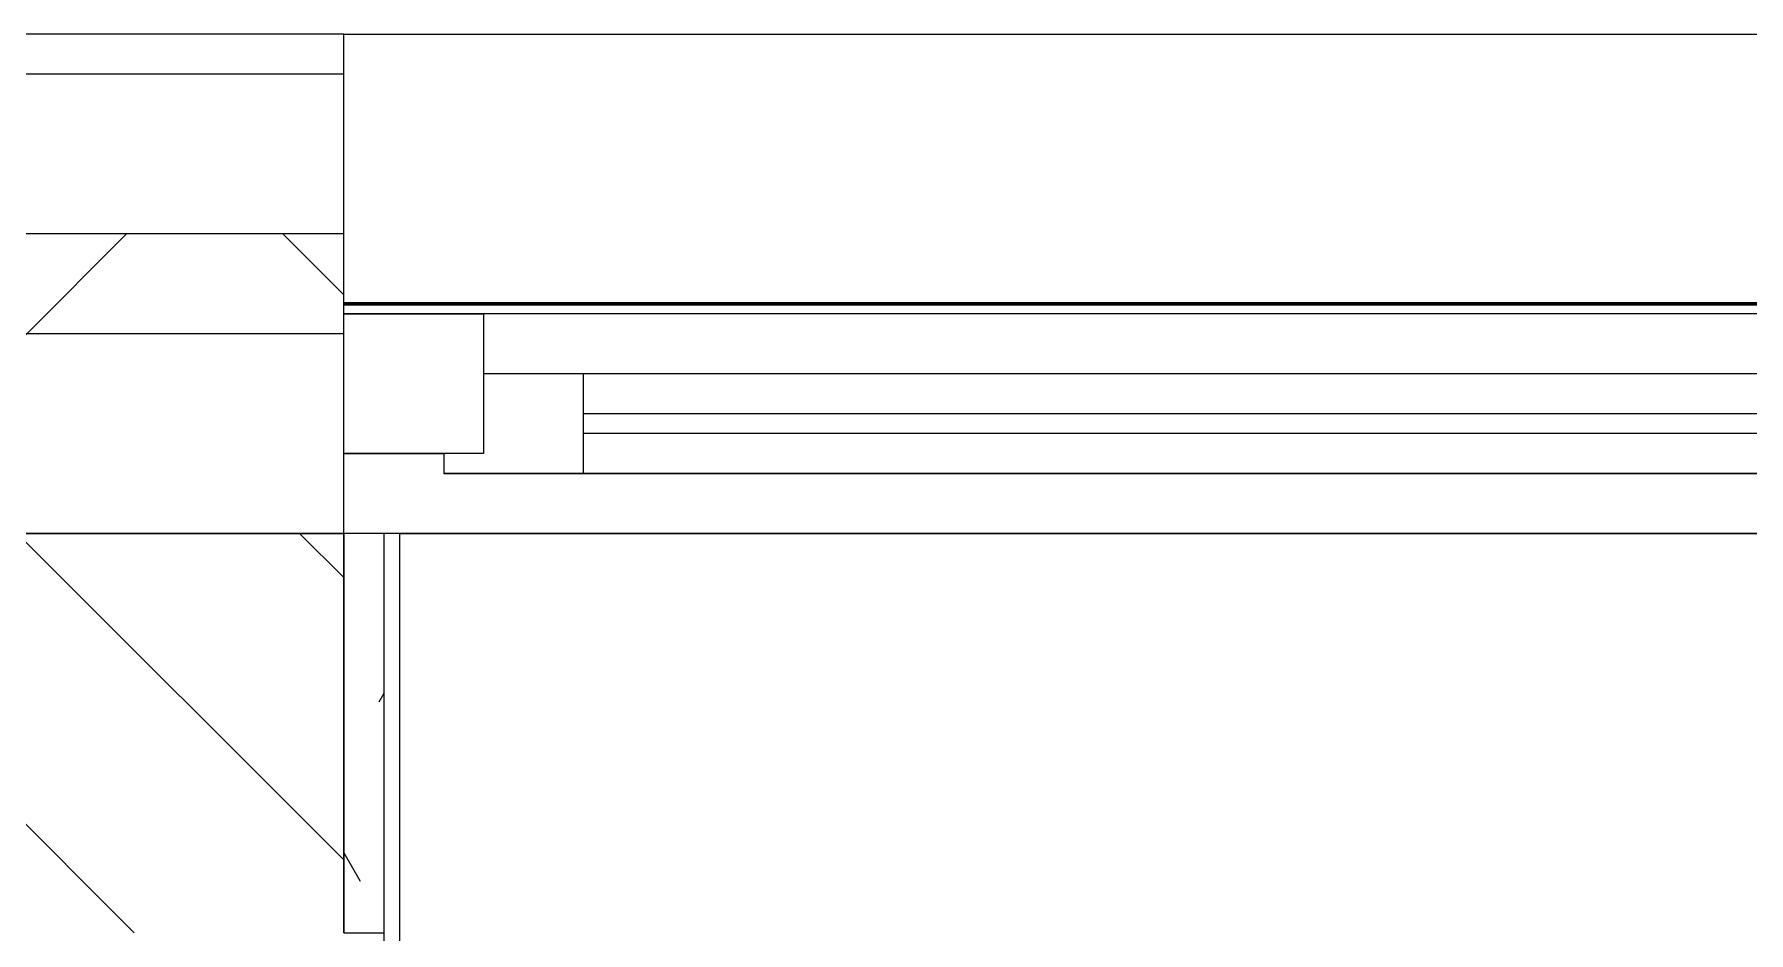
# Model space of a CAD drawing. Header units: millimetres. Extents: x -1113 to 415037, y -3642 to 28069.
# Drawn here: x 57615 to 58473, y 26764 to 27214 of the extents above; entities that cross this region are included whole.
import ezdxf

# ---------------------------------------------------------------- set-up
doc = ezdxf.new("R2010")
doc.units = ezdxf.units.MM
for name, color, linetype, lineweight in [('0) Стена 3.93м', 3, 'Continuous', 60), ('1) Окна 2.25м-', 6, 'Continuous', 60), ('A-GLAZ', 7, 'Continuous', 9), ('A-GLAZ-1', 7, 'Continuous', 5), ('A-WALL', 7, 'Continuous', 5), ('I-WALL', 7, 'Continuous', 5)]:
    doc.layers.add(name, color=color, linetype=linetype, lineweight=lineweight)
doc.layers.add('A-WALL-1', color=9, linetype='Continuous', lineweight=5, true_color=0x808080)
doc.layers.add('A-WALL-FNSH-1', color=9, linetype='Continuous', lineweight=5, true_color=0x808080)
pattern_1 = [(45, (0, 0), (-141.42136, 141.42136), []), (135, (0, 0), (-141.42136, -141.42136), [])]

# ---------------------------------------------------------------- blocks, each defined once
blk = doc.blocks.new('120_Окно_СКБ_2Ст - 120_Окно_СКБ_2Ст 2300х2400 _мал створка справа_-19949978-Объем проектирования 1 этажа')
at = {"layer": 'A-GLAZ'}
for p, q in [((-1150, -75), (-1150, -5)), ((-1150, -5), (-1080, -5)), ((-1080, -5), (-1080, -75)), ((250, -35), (-1080, -35)), ((-1080, -35), (-1080, -75)), ((-1030, -85), (-1030, -35)), ((-1080, -75), (-1150, -75)), ((-1080, -75), (-1100, -75)), ((-1100, -75), (-1100, -85)), ((-1100, -85), (270, -85)), ((270, -85), (-1100, -85))]:
    blk.add_line(p, q, dxfattribs=at)
at = {"layer": 'A-GLAZ-1'}
for p, q in [((1150, -5), (-1150, -5)), ((-1030, -55), (200, -55)), ((200, -65), (-1030, -65)), ((-1150, -75), (-1100, -75))]:
    blk.add_line(p, q, dxfattribs=at)
blk = doc.blocks.new('1floor')
at = {"layer": 'A-WALL'}
h = blk.add_hatch(dxfattribs=at)
h.set_pattern_fill('FP_24', color=256, style=0, pattern_type=2)
h.set_pattern_definition(pattern_1)
h.paths.add_polyline_path([(84750, 27200), (84970, 27200), (84970, 27250), (80350, 27250), (80350, 27200), (84748.29, 27200)])
h.paths.add_polyline_path([(77250, 27200), (77250, 27250), (76350, 27250), (76350, 27200), (77042.07, 27200)])
h.paths.add_polyline_path([(74250, 27200), (74250, 27250), (72910, 27250), (72910, 27200), (73947.48, 27200)])
h.paths.add_polyline_path([(68210, 27200), (70810, 27200), (70810, 27250), (68210, 27250)])
h.paths.add_polyline_path([(66726.76, 27200), (67110, 27200), (67110, 27250), (66160, 27250), (66160, 27200)])
h.paths.add_polyline_path([(60005, 27200), (61060, 27200), (61060, 27250), (60005, 27250), (60005, 27210)])
h.paths.add_polyline_path([(57442.97, 27200), (57705, 27200), (57705, 27250), (56860, 27250), (56860, 27200)])
h.paths.add_polyline_path([(54760, 27200), (54760, 27250), (53860, 27250), (53860, 27200), (54348.37, 27200)])
h.paths.add_polyline_path([(50860, 27200), (51760, 27200), (51760, 27250), (50860, 27250), (50860, 27210)])
h.paths.add_polyline_path([(47660, 27200), (48760, 27200), (48760, 27250), (47660, 27250), (47660, 27210)])
h.paths.add_polyline_path([(43001.52, 27200), (44560, 27200), (44560, 27250), (42160, 27250), (42160, 27200), (42780, 27200)])
h = blk.add_hatch(dxfattribs=at)
h.set_pattern_fill('FP_24', color=256, style=0, pattern_type=2)
h.set_pattern_definition(pattern_1)
h.paths.add_polyline_path([(73540, 27100), (74250, 27100), (74250, 27200), (72910, 27200), (72910, 27100), (72915.95, 27100)])
h.paths.add_polyline_path([(42780, 27100), (44560, 27100), (44560, 27200), (42160, 27200), (42160, 27100), (42760, 27100)])
h.paths.add_polyline_path([(84262.8, 27100), (84970, 27100), (84970, 27200), (80350, 27200), (80350, 27100), (84100, 27100)])
h.paths.add_polyline_path([(47660, 27100), (48760, 27100), (48760, 27200), (47660, 27200), (47660, 27139.68)])
h.paths.add_polyline_path([(50860, 27100), (51760, 27100), (51760, 27200), (50860, 27200), (50860, 27140)])
h.paths.add_polyline_path([(53860, 27100), (54760, 27100), (54760, 27200), (53860, 27200), (53860, 27140)])
h.paths.add_polyline_path([(57350, 27100), (57705, 27100), (57705, 27200), (56860, 27200), (56860, 27100)])
h.paths.add_polyline_path([(77042.07, 27100), (77250, 27100), (77250, 27200), (76350, 27200), (76350, 27100), (76750, 27100)])
h.paths.add_polyline_path([(60005, 27100), (61060, 27100), (61060, 27200), (60005, 27200), (60005, 27140)])
h.paths.add_polyline_path([(67060, 27100), (67078, 27102), (67078, 27110), (67110, 27110), (67110, 27200), (66160, 27200), (66160, 27100), (66760, 27100)])
h.paths.add_polyline_path([(70310, 27100), (70810, 27100), (70810, 27200), (68210, 27200), (68210, 27110), (68242, 27110), (68242, 27102), (69976.67, 27100)])
h = blk.add_hatch(dxfattribs=at)
h.set_pattern_fill('FP_2', color=256, style=0, pattern_type=2)
h.set_pattern_definition([(135, (0, 0), (-70.71068, -70.71068), [])])
h.paths.add_polyline_path([(42760, 26900), (44560, 26900), (44560, 27100), (42760, 27100), (42760, 27022.25)])
h.paths.add_polyline_path([(56860, 26900), (57705, 26900), (57705, 27100), (56860, 27100), (56860, 27022.25)])
h.paths.add_polyline_path([(80650, 26900), (80650, 27100), (80350, 27100), (80350, 26900)])
h.paths.add_polyline_path([(54160, 26900), (54160, 27100), (53860, 27100), (53860, 26900)])
h.paths.add_polyline_path([(76750, 26900), (76750, 27100), (76350, 27100), (76350, 26900), (76526.31, 26900)])
h.paths.add_polyline_path([(60005, 26900), (60160, 26900), (60160, 27100), (60005, 27100), (60005, 26936.5)])
h.paths.add_polyline_path([(60760, 26900), (61060, 26900), (61060, 27100), (60760, 27100), (60760, 26953.87)])
h.paths.add_polyline_path([(74250, 26900), (74250, 27100), (74040, 27100), (74040, 26900)])
h.paths.add_polyline_path([(47660, 26900), (48160, 26900), (48159.18, 27100), (47660, 27100), (47660, 27022.25)])
h.paths.add_polyline_path([(51400, 26900), (51760, 26900), (51760, 27100), (50860, 27100), (50860, 26900), (51341.82, 26900)])
h.paths.add_polyline_path([(73540, 26900), (73540, 27100), (72910, 27100), (72910, 26900), (73431.71, 26900)])
h.paths.add_polyline_path([(66784, 26900), (67060, 26900), (67060, 27100), (66760, 27100), (66760, 26900)])
h.paths.add_polyline_path([(70310, 26900), (70310, 27100), (68210, 27100), (68206, 26900), (69821.35, 26900)])
at = {"layer": 'I-WALL'}
h = blk.add_hatch(dxfattribs=at)
h.set_pattern_fill('FP_191', color=256, style=0, pattern_type=2)
h.set_pattern_definition([(0, (0, 0), (243.84, 60.96), [20.117, -162.763, 20.117, -162.763, -975.36]), (0, (0, 0), (243.84, 60.96), [-365.76, 20.117, -345.643, 20.117, -162.763, -426.72]), (0, (0, 0), (243.84, 60.96), [-914.4, 20.117, -101.803, 20.117, -284.683]), (120, (91.44, 30.48), (-174.71291, 180.691634), [20.117, -162.763, 20.117, -162.763, -975.36]), (120, (91.44, 30.48), (-174.71291, 180.691634), [-365.76, 20.117, -345.643, 20.117, -162.763, -426.72]), (120, (91.44, 30.48), (-174.71291, 180.691634), [-914.4, 20.117, -101.803, 20.117, -284.683]), (240, (121.92, 152.4), (-69.12709, -241.651634), [20.117, -162.763, 20.117, -162.763, -975.36]), (240, (121.92, 152.4), (-69.12709, -241.651634), [-365.76, 20.117, -345.643, 20.117, -162.763, -426.72]), (240, (121.92, 152.4), (-69.12709, -241.651634), [-914.4, 20.117, -101.803, 20.117, -284.683])])
h.paths.add_polyline_path([(57725, 26900), (57725, 27100), (57705, 27100), (57705, 26900)])
at = {"layer": 'A-WALL'}
for p, q in [((57705, 27350), (60005, 27350)), ((57705, 27330), (56860, 27330)), ((57705, 27250), (56860, 27250)), ((57705, 27200), (56860, 27200)), ((57705, 27100), (56860, 27100)), ((56860, 27100), (57705, 27100)), ((59977, 27100), (57733, 27100))]:
    blk.add_line(p, q, dxfattribs=at)
at = {"layer": 'A-WALL-1'}
for p, q in [((57705, 27100), (57705, 27330)), ((57705, 26900), (57705, 27100)), ((57725, 27100), (57705, 27100)), ((57705, 27100), (57705, 26900)), ((57705, 26900), (57725, 26900))]:
    blk.add_line(p, q, dxfattribs=at)
at = {"layer": 'A-WALL-FNSH-1'}
for p, q in [((57705, 27350), (56860, 27350)), ((57705, 27330), (57705, 27350)), ((57733, 27100), (57725, 27100)), ((57725, 27100), (57725, 26856)), ((57733, 26856), (57733, 27100))]:
    blk.add_line(p, q, dxfattribs=at)
at = {"layer": 'I-WALL'}
blk.add_line((57733, 27100), (59977, 27100), dxfattribs=at)
at = {"layer": 'A-GLAZ', "color": 3}
blk.add_blockref('120_Окно_СКБ_2Ст - 120_Окно_СКБ_2Ст 2300х2400 _мал створка справа_-19949978-Объем проектирования 1 этажа', (58855, 27215), dxfattribs=at)

msp = doc.modelspace()

# ---------------------------------------------------------------- linework, layer by layer
at = {"layer": '1) Окна 2.25м-'}
msp.add_lwpolyline([(57769.7, 27078.94), (60069.7, 27078.94)], dxfattribs=at)

# ---------------------------------------------------------------- block references
at = {"layer": '0) Стена 3.93м'}
msp.add_blockref('1floor', (64.7, -136.06), dxfattribs=at)

doc.saveas('drawing.dxf')
